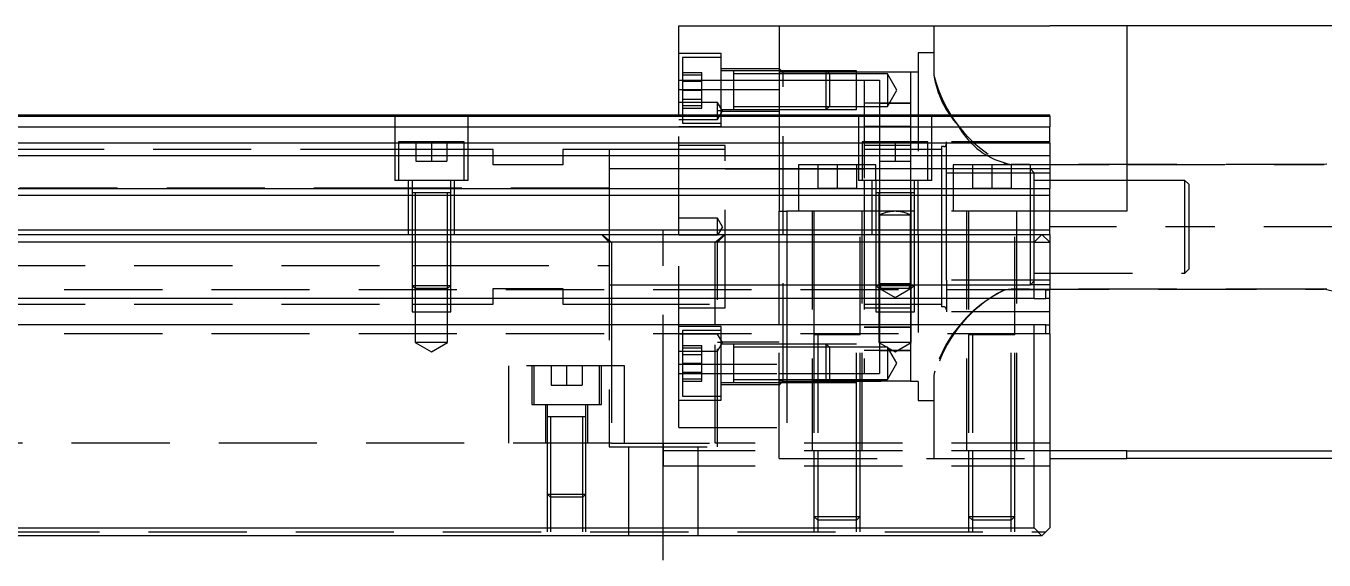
# Model space of a CAD drawing. Extents: x -7 to 750, y -389 to 120.
# Drawn here: x 327.5 to 495.5, y -355.4 to -286.2 of the extents above; entities that cross this region are included whole.
import ezdxf

# ---------------------------------------------------------------- set-up
doc = ezdxf.new("R2010")
doc.units = 0
doc.linetypes.add('CENTER', pattern=[50.8, 31.75, -6.35, 6.35, -6.35])
doc.linetypes.add('DASHED', pattern=[19.05, 12.7, -6.35])
doc.layers.get('0').update_dxf_attribs({"linetype": 'CONTINUOUS'})
doc.layers.add('CENTER', color=1, linetype='CENTER')

msp = doc.modelspace()

# ---------------------------------------------------------------- linework, layer by layer
at = {"color": 7, "linetype": 'CONTINUOUS'}
for p, q in [((412, -286.21), (425, -286.21)), ((412, -294.43), (412, -286.21)), ((425, -286.21), (460, -286.21)), ((425, -286.21), (425, -297.71)), ((470, -286.21), (460, -286.21)), ((503.5, -286.21), (470, -286.21)), ((470, -286.21), (470, -310.21)), ((412, -297.71), (412, -294.43)), ((412, -294.43), (425, -294.43)), ((304.5, -297.71), (460, -297.71)), ((304.5, -297.87), (460, -297.87)), ((460, -297.87), (460, -297.71)), ((460, -297.87), (460, -299.27)), ((304.5, -299.27), (460, -299.27)), ((460, -301.35), (460, -299.27)), ((304.5, -301.35), (460, -301.35)), ((460, -301.35), (460, -302.97)), ((304.5, -302.97), (460, -302.97)), ((460, -302.97), (460, -307.26)), ((304.5, -307.26), (460, -307.26)), ((460, -308.11), (460, -307.26)), ((0, -308.11), (460, -308.11)), ((460, -312.61), (460, -308.11)), ((470, -310.21), (460, -310.21)), ((0, -312.61), (460, -312.61)), ((1, -313.21), (459, -313.21)), ((458, -314.21), (459, -313.21)), ((459, -313.21), (460, -314.21)), ((459, -313.21), (460, -313.21)), ((460, -313.21), (460, -312.61)), ((458, -314.21), (2, -314.21)), ((458, -321.51), (458, -314.21)), ((460, -314.21), (460, -320.36)), ((459.5, -321.51), (459.5, -320.36)), ((459.5, -320.36), (460, -320.36)), ((460, -321.51), (460, -320.36)), ((458, -321.51), (2, -321.51)), ((458, -321.51), (459.5, -321.51)), ((460, -321.51), (459.5, -321.51)), ((460, -324.91), (460, -321.51)), ((458, -324.91), (2, -324.91)), ((459.5, -324.91), (458, -324.91)), ((458, -351.21), (458, -324.91)), ((459.5, -324.91), (460, -324.91)), ((459.5, -326.06), (459.5, -324.91)), ((460, -326.06), (460, -324.91)), ((435.5, -326.21), (429.5, -326.21)), ((435.5, -326.21), (429.5, -326.21)), ((455.5, -326.21), (449.5, -326.21)), ((455.5, -326.21), (449.5, -326.21)), ((460, -326.06), (459.5, -326.06)), ((460, -326.06), (460, -351.21)), ((400, -336.81), (395, -336.81)), ((470, -341.21), (460, -341.21)), ((460, -342.21), (470, -342.21)), ((470, -342.21), (470, -341.21)), ((470, -341.21), (517.5, -341.21)), ((517.5, -342.21), (470, -342.21)), ((459, -352.21), (1, -352.21)), ((2, -351.21), (458, -351.21)), ((459, -352.21), (458, -351.21)), ((460, -351.21), (459, -352.21))]:
    msp.add_line(p, q, dxfattribs=at)
at = {"color": 3, "linetype": 'DASHED'}
for p, q in [((445, -286.21), (445, -292.58)), ((417.5, -289.78), (412, -289.78)), ((417.5, -290.28), (412.5, -290.28)), ((412.5, -290.28), (412.5, -294.53)), ((417.5, -299.28), (417.5, -289.78)), ((445, -289.71), (443, -289.71)), ((443, -289.71), (443, -306.21)), ((412.5, -292.22), (415, -292.22)), ((415, -293.38), (415, -292.22)), ((425, -291.78), (417.5, -291.78)), ((419.1, -292.03), (417.5, -292.03)), ((425, -292.03), (419.09, -292.03)), ((419.1, -292.03), (419.1, -294.38)), ((419.1, -292.03), (419.1, -292.03)), ((425.5, -292.21), (425, -291.71)), ((431.1, -292.03), (425, -292.03)), ((431.1, -292.03), (425, -292.03)), ((425.5, -292.21), (425, -292.21)), ((431.28, -292.21), (425.5, -292.21)), ((425.5, -332.21), (425.5, -292.21)), ((431.5, -292.43), (431.1, -292.03)), ((435, -292.03), (431.1, -292.03)), ((431.1, -294.53), (431.1, -292.03)), ((442, -292.21), (431.28, -292.21)), ((435, -297.03), (435, -292.03)), ((443, -292.21), (442, -292.21)), ((442, -292.21), (442, -301.21)), ((412, -293.21), (412.5, -293.21)), ((412, -293.21), (412.5, -293.21)), ((412.5, -292.53), (415, -292.53)), ((412.5, -293.21), (425, -293.21)), ((412.5, -293.21), (425, -293.21)), ((412.5, -293.38), (415, -293.38)), ((415, -295.69), (415, -293.38)), ((425, -292.43), (419.1, -292.43)), ((431.5, -292.43), (425, -292.43)), ((425, -293.21), (431.5, -293.21)), ((425, -293.21), (431.5, -293.21)), ((435, -292.43), (431.5, -292.43)), ((431.5, -292.43), (431.5, -294.53)), ((431.5, -293.21), (436, -293.21)), ((431.5, -293.21), (436, -293.21)), ((439, -292.43), (435, -292.43)), ((436, -293.21), (438, -293.21)), ((436, -293.21), (436, -306.21)), ((438, -293.21), (438, -301.21)), ((440.21, -294.53), (439, -292.43)), ((439, -292.43), (439, -294.53)), ((412.5, -294.53), (412.5, -297.71)), ((412.5, -294.53), (415, -294.53)), ((419.1, -294.38), (419.1, -294.66)), ((419.1, -294.66), (419.1, -296.3)), ((431.1, -297.03), (431.1, -294.53)), ((431.5, -294.53), (431.5, -296.63)), ((439, -296.63), (440.21, -294.53)), ((439, -294.53), (439, -296.63)), ((417, -296.11), (412, -296.11)), ((412.5, -295.69), (415, -295.69)), ((412.5, -296.53), (415, -296.53)), ((412.5, -296.84), (415, -296.84)), ((415, -296.84), (415, -295.69)), ((417.66, -297.21), (417, -296.11)), ((417, -297.21), (417, -296.11)), ((417, -298.31), (417.66, -297.21)), ((417, -298.31), (417, -297.21)), ((417.66, -297.21), (417, -297.21)), ((417.5, -297.03), (419.1, -297.03)), ((425, -297.28), (417.5, -297.28)), ((419.09, -297.03), (425, -297.03)), ((419.1, -296.3), (419.1, -297.03)), ((419.1, -296.63), (425, -296.63)), ((425, -296.63), (431.5, -296.63)), ((425, -297.03), (431.1, -297.03)), ((425, -297.03), (431.1, -297.03)), ((431.1, -297.03), (431.5, -296.63)), ((431.1, -297.03), (435, -297.03)), ((431.5, -296.63), (435, -296.63)), ((435, -296.63), (439, -296.63)), ((438, -296.21), (436, -296.21)), ((438, -296.21), (442, -296.21)), ((442, -296.21), (438, -296.21)), ((375.25, -297.71), (375.25, -306.21)), ((384.75, -306.21), (384.75, -297.71)), ((412, -313.21), (412, -297.71)), ((412, -298.31), (417, -298.31)), ((412.5, -297.71), (412.5, -298.78)), ((412.5, -298.78), (417.5, -298.78)), ((425, -297.71), (425, -310.21)), ((435.25, -297.71), (435.25, -306.21)), ((444.75, -306.21), (444.75, -297.71)), ((417.5, -299.28), (412, -299.28)), ((442, -299.21), (436, -299.21)), ((442, -299.21), (436, -299.21)), ((375.75, -302.21), (324.25, -302.21)), ((375.75, -301.21), (375.75, -306.21)), ((384.25, -301.21), (375.75, -301.21)), ((384.25, -302.21), (375.75, -302.21)), ((378, -301.21), (378, -303.71)), ((380, -301.21), (380, -303.71)), ((382, -301.21), (382, -303.71)), ((384.25, -306.21), (384.25, -301.21)), ((388, -302.21), (384.25, -302.21)), ((388, -304.21), (388, -302.21)), ((403, -302.21), (397, -302.21)), ((397, -302.21), (397, -304.21)), ((412, -302.21), (403, -302.21)), ((403, -302.21), (403, -312.21)), ((403, -302.21), (403, -312.21)), ((418, -301.71), (412, -301.71)), ((418, -302.21), (412, -302.21)), ((418, -322.71), (418, -301.71)), ((435.75, -301.21), (435.75, -306.21)), ((444.25, -301.21), (435.75, -301.21)), ((442, -301.71), (436, -301.71)), ((446, -302.21), (436, -302.21)), ((438, -301.21), (438, -303.71)), ((440, -301.21), (440, -303.71)), ((442, -301.21), (442, -303.71)), ((444.25, -306.21), (444.25, -301.21)), ((446.31, -301.83), (446, -301.83)), ((446, -301.83), (446, -310.21)), ((446.63, -305.28), (446.63, -301.21)), ((460, -301.21), (446.63, -301.21)), ((378, -303.71), (380, -303.71)), ((380, -303.71), (382, -303.71)), ((438, -303.71), (438, -310.71)), ((438, -303.71), (440, -303.71)), ((440, -303.71), (442, -303.71)), ((442, -303.71), (442, -306.21)), ((397, -304.21), (388, -304.21)), ((412, -304.71), (403, -304.71)), ((418, -304.71), (412, -304.71)), ((425, -304.71), (418, -304.71)), ((418, -304.71), (425, -304.71)), ((427.5, -304.71), (425, -304.71)), ((425, -304.71), (427.5, -304.71)), ((427.5, -304.21), (427.5, -310.21)), ((435.75, -304.21), (427.5, -304.21)), ((436, -304.71), (427.5, -304.71)), ((427.5, -304.71), (436, -304.71)), ((430, -304.21), (430, -307.21)), ((432.5, -304.21), (432.5, -307.21)), ((435, -304.21), (435, -307.21)), ((437.5, -304.21), (435.75, -304.21)), ((446, -304.71), (436, -304.71)), ((437.5, -306.21), (437.5, -304.21)), ((457.5, -304.71), (446, -304.71)), ((446.63, -310.21), (446.63, -305.28)), ((447.5, -305.28), (446.63, -305.28)), ((447.5, -304.21), (447.5, -310.21)), ((457.5, -304.21), (447.5, -304.21)), ((457.5, -305.28), (447.5, -305.28)), ((450, -304.21), (450, -307.21)), ((452.5, -304.21), (452.5, -307.21)), ((454.07, -304.02), (454.31, -304.07)), ((454.31, -304.07), (454.65, -304.12)), ((454.65, -304.12), (455, -304.13)), ((495.5, -304.13), (455, -304.13)), ((455, -304.13), (470, -304.13)), ((455, -304.21), (455, -307.21)), ((457.5, -310.21), (457.5, -304.21)), ((458, -305.21), (457.5, -304.71)), ((460, -304.71), (457.5, -304.71)), ((460, -305.28), (457.5, -305.28)), ((458, -310.21), (458, -305.21)), ((470, -304.13), (495.5, -304.13)), ((495.85, -304.12), (495.5, -304.13)), ((377.5, -307.21), (322.5, -307.21)), ((384.75, -306.21), (375.25, -306.21)), ((377, -306.21), (377, -313.21)), ((377.5, -306.21), (377.5, -307.81)), ((382.5, -307.21), (377.5, -307.21)), ((382.5, -307.81), (382.5, -306.21)), ((403, -307.21), (382.5, -307.21)), ((383, -313.21), (383, -306.21)), ((430, -307.21), (432.5, -307.21)), ((432.5, -307.21), (435, -307.21)), ((444.75, -306.21), (435.25, -306.21)), ((436, -306.21), (436, -310.21)), ((437, -306.21), (437, -313.21)), ((437.5, -306.21), (437.5, -307.81)), ((442, -306.21), (442, -307.81)), ((442.5, -307.81), (442.5, -306.21)), ((443, -313.21), (443, -306.21)), ((450, -307.21), (452.5, -307.21)), ((452.5, -307.21), (455, -307.21)), ((460, -306.21), (458, -306.21)), ((470, -306.21), (460, -306.21)), ((477.5, -306.21), (470, -306.21)), ((478, -306.71), (477.5, -306.21)), ((477.5, -312.21), (477.5, -306.21)), ((478, -306.71), (478, -312.21)), ((377.5, -307.8), (377.5, -307.81)), ((377.5, -307.81), (377.5, -307.81)), ((377.5, -307.81), (377.5, -313.21)), ((382.5, -307.81), (377.5, -307.81)), ((377.9, -307.81), (377.9, -313.21)), ((382.1, -313.21), (382.1, -307.81)), ((382.5, -307.81), (382.5, -307.8)), ((382.5, -307.81), (382.5, -307.81)), ((382.5, -313.21), (382.5, -307.81)), ((437.5, -307.8), (437.5, -307.81)), ((437.5, -307.81), (437.5, -313.21)), ((437.5, -307.81), (437.5, -307.81)), ((442.5, -307.81), (437.5, -307.81)), ((437.9, -307.81), (437.9, -313.21)), ((442, -307.81), (442, -310.21)), ((442.1, -313.21), (442.1, -307.81)), ((442.5, -307.81), (442.5, -307.8)), ((442.5, -313.21), (442.5, -307.81)), ((442.5, -307.81), (442.5, -307.81)), ((425, -310.21), (426, -310.21)), ((425, -313.21), (425, -310.21)), ((437.5, -310.21), (426, -310.21)), ((426, -310.21), (426, -313.21)), ((429.25, -310.21), (429.25, -341.21)), ((429.5, -310.21), (429.5, -313.21)), ((435.5, -326.21), (435.5, -310.21)), ((435.75, -341.21), (435.75, -310.21)), ((436, -310.21), (436, -331.21)), ((437.9, -310.21), (437.5, -310.21)), ((439.87, -310.21), (437.9, -310.21)), ((438, -310.71), (438, -313.21)), ((442, -310.71), (438, -310.71)), ((440.13, -310.21), (439.87, -310.21)), ((440.06, -310.21), (439.94, -310.21)), ((442.1, -310.21), (440.13, -310.21)), ((442, -310.21), (442, -310.71)), ((442, -313.21), (442, -310.71)), ((442.5, -310.21), (442.1, -310.21)), ((460, -310.21), (442.5, -310.21)), ((446, -310.21), (446, -322.58)), ((446.63, -319.14), (446.63, -310.21)), ((449.25, -310.21), (449.25, -341.21)), ((449.5, -310.21), (449.5, -326.21)), ((455.5, -326.21), (455.5, -310.21)), ((455.75, -341.21), (455.75, -310.21)), ((457.5, -312.21), (457.5, -310.21)), ((458, -312.21), (458, -310.21)), ((403, -312.21), (403, -313.21)), ((403, -312.21), (403, -313.21)), ((417, -311.11), (412, -311.11)), ((417.66, -312.21), (417, -311.11)), ((417, -313.31), (417, -311.11)), ((417.66, -312.21), (417, -313.31)), ((457.5, -319.71), (457.5, -312.21)), ((458, -314.21), (458, -312.21)), ((477.5, -318.21), (477.5, -312.21)), ((478, -312.21), (478, -317.71)), ((377.5, -313.21), (377.5, -319.81)), ((377.5, -313.21), (377.5, -319.81)), ((377.9, -313.21), (377.9, -320.21)), ((382.1, -320.21), (382.1, -313.21)), ((382.5, -319.81), (382.5, -313.21)), ((382.5, -319.81), (382.5, -313.21)), ((402, -313.21), (403, -314.21)), ((402.06, -313.21), (403.29, -314.21)), ((403, -313.21), (403, -313.98)), ((403, -313.21), (403, -313.98)), ((403, -313.98), (403, -314.21)), ((403, -313.98), (403, -314.21)), ((412, -329.99), (412, -313.21)), ((417, -313.31), (412, -313.31)), ((416.71, -314.21), (417.94, -313.21)), ((417, -314.21), (418, -313.21)), ((425, -321.51), (425, -313.21)), ((426, -313.21), (426, -321.51)), ((429.5, -313.21), (429.5, -321.51)), ((437.5, -313.21), (437.5, -319.81)), ((437.5, -313.21), (437.5, -319.81)), ((437.9, -313.21), (437.9, -320.21)), ((438, -313.21), (438, -319.58)), ((442, -319.58), (442, -313.21)), ((442.1, -320.21), (442.1, -313.21)), ((442.5, -319.81), (442.5, -313.21)), ((442.5, -319.81), (442.5, -313.21)), ((443, -313.21), (443, -334.71)), ((460, -313.21), (460, -314.21)), ((403, -314.21), (403, -340.71)), ((403.29, -314.21), (403.29, -321.51)), ((416.71, -321.51), (416.71, -314.21)), ((417, -340.71), (417, -314.21)), ((458, -314.21), (460, -314.21)), ((322.5, -317.21), (377.5, -317.21)), ((377.5, -317.21), (377.9, -317.21)), ((377.9, -317.21), (382.1, -317.21)), ((382.1, -317.21), (382.5, -317.21)), ((382.5, -317.21), (403, -317.21)), ((458, -318.21), (477.5, -318.21)), ((477.5, -318.21), (478, -317.71)), ((459.5, -320.36), (0.5, -320.36)), ((377.5, -319.81), (377.9, -320.21)), ((377.5, -319.81), (377.5, -321.51)), ((377.5, -319.81), (382.5, -319.81)), ((377.9, -320.21), (377.9, -323.21)), ((382.1, -320.21), (377.9, -320.21)), ((382.1, -320.21), (382.5, -319.81)), ((382.1, -323.21), (382.1, -320.21)), ((382.5, -321.51), (382.5, -319.81)), ((388, -320.21), (397, -320.21)), ((388, -321.51), (388, -320.21)), ((397, -320.21), (397, -321.51)), ((403, -319.71), (403.29, -319.71)), ((403.29, -319.71), (412, -319.71)), ((412, -319.71), (418, -319.71)), ((418, -319.71), (425, -319.71)), ((418, -319.71), (425, -319.71)), ((425, -319.71), (429.5, -319.71)), ((425, -319.71), (429.5, -319.71)), ((429.5, -319.71), (436, -319.71)), ((429.5, -319.71), (436, -319.71)), ((436, -319.71), (446, -319.71)), ((437.5, -319.81), (437.9, -320.21)), ((437.5, -319.81), (437.5, -321.51)), ((437.5, -319.81), (442.5, -319.81)), ((437.9, -320.21), (437.9, -323.21)), ((442.1, -320.21), (437.9, -320.21)), ((438, -319.58), (438, -320.21)), ((438, -319.58), (438.17, -320.21)), ((442, -319.58), (438, -319.58)), ((438, -320.21), (440, -321.36)), ((438, -320.21), (438, -331.21)), ((440, -321.36), (442, -320.21)), ((441.83, -320.21), (442, -319.58)), ((442, -320.21), (442, -319.58)), ((442, -320.21), (442, -332.21)), ((442.1, -320.21), (442.5, -319.81)), ((442.1, -323.21), (442.1, -320.21)), ((442.5, -321.51), (442.5, -319.81)), ((446, -319.71), (457.5, -319.71)), ((446.63, -319.14), (446.63, -323.21)), ((460, -319.14), (446.63, -319.14)), ((454.07, -320.4), (454.26, -320.36)), ((455, -320.29), (454.26, -320.36)), ((454.26, -320.36), (455, -320.29)), ((495.5, -320.29), (455, -320.29)), ((455, -320.29), (495.5, -320.29)), ((457.5, -319.71), (458, -319.21)), ((460, -319.71), (457.5, -319.71)), ((495.85, -320.3), (495.5, -320.29)), ((322.5, -322.21), (377.5, -322.21)), ((377.5, -321.51), (377.5, -323.21)), ((377.5, -322.21), (382.5, -322.21)), ((382.5, -323.21), (382.5, -321.51)), ((382.5, -322.21), (388, -322.21)), ((388, -322.21), (388, -321.51)), ((397, -321.51), (397, -322.21)), ((397, -322.21), (403, -322.21)), ((403, -322.21), (403.29, -322.21)), ((403.29, -321.51), (403.29, -324.91)), ((403.29, -322.21), (418, -322.21)), ((416.71, -324.91), (416.71, -321.51)), ((425, -324.91), (425, -321.51)), ((426, -321.51), (426, -324.91)), ((429.5, -321.51), (429.5, -324.91)), ((436, -322.21), (446, -322.21)), ((437.5, -321.51), (437.5, -323.21)), ((442.5, -323.21), (442.5, -321.51)), ((377.5, -323.21), (382.5, -323.21)), ((377.9, -323.21), (377.9, -327.21)), ((382.1, -327.21), (382.1, -323.21)), ((412, -322.71), (418, -322.71)), ((436, -322.71), (442, -322.71)), ((437.5, -323.21), (442.5, -323.21)), ((437.9, -323.21), (437.9, -327.21)), ((442.1, -327.21), (442.1, -323.21)), ((446.31, -322.58), (446, -322.58)), ((460, -323.21), (446.63, -323.21)), ((403.29, -324.91), (403.29, -340.21)), ((417.5, -325.14), (412, -325.14)), ((417.5, -325.64), (412.5, -325.64)), ((412.5, -325.64), (412.5, -334.14)), ((416.71, -340.21), (416.71, -324.91)), ((417.5, -329.89), (417.5, -325.14)), ((425, -341.21), (425, -324.91)), ((426, -324.91), (426, -341.21)), ((429.5, -324.91), (429.5, -326.21)), ((436, -325.21), (442, -325.21)), ((442, -325.21), (436, -325.21)), ((459.5, -326.06), (0.5, -326.06)), ((377.9, -327.21), (380, -328.42)), ((382.1, -327.21), (377.9, -327.21)), ((380, -328.42), (382.1, -327.21)), ((417, -326.11), (412, -326.11)), ((417.66, -327.21), (417, -326.11)), ((417, -328.31), (417.66, -327.21)), ((417.66, -327.21), (417, -327.21)), ((425, -327.14), (417.5, -327.14)), ((419.1, -327.39), (417.5, -327.39)), ((425, -327.39), (419.09, -327.39)), ((419.1, -327.39), (419.1, -327.79)), ((419.1, -327.39), (419.1, -332.39)), ((429.5, -327.39), (425, -327.39)), ((429.5, -327.39), (425, -327.39)), ((429.5, -326.2), (429.5, -326.21)), ((429.5, -326.21), (429.5, -341.21)), ((429.5, -326.21), (429.5, -326.21)), ((435.5, -326.21), (429.5, -326.21)), ((430, -327.39), (429.5, -327.39)), ((430, -327.39), (429.5, -327.39)), ((430, -326.21), (430, -341.21)), ((431.1, -327.39), (430, -327.39)), ((431.1, -327.39), (430, -327.39)), ((431.5, -327.79), (431.1, -327.39)), ((435, -327.39), (431.1, -327.39)), ((431.1, -332.39), (431.1, -327.39)), ((435, -341.21), (435, -326.21)), ((435.5, -341.21), (435.5, -326.2)), ((437.9, -327.21), (440, -328.42)), ((442.1, -327.21), (437.9, -327.21)), ((440, -328.42), (442.1, -327.21)), ((449.5, -326.2), (449.5, -341.21)), ((455.5, -326.21), (449.5, -326.21)), ((450, -326.21), (450, -341.21)), ((455, -341.21), (455, -326.21)), ((455.5, -341.21), (455.5, -326.2)), ((412, -328.31), (417, -328.31)), ((412.5, -327.58), (415, -327.58)), ((412.5, -327.89), (415, -327.89)), ((412.5, -328.73), (415, -328.73)), ((415, -327.89), (415, -327.58)), ((415, -329.89), (415, -327.89)), ((425, -327.79), (419.1, -327.79)), ((419.1, -327.79), (419.1, -331.99)), ((429.5, -327.79), (425, -327.79)), ((430, -327.79), (429.5, -327.79)), ((431.5, -327.79), (430, -327.79)), ((435, -327.79), (431.5, -327.79)), ((431.5, -327.79), (431.5, -331.99)), ((439, -327.79), (435, -327.79)), ((438, -328.21), (436, -328.21)), ((438, -328.21), (442, -328.21)), ((442, -328.21), (438, -328.21)), ((440.21, -329.89), (439, -327.79)), ((439, -327.79), (439, -331.99)), ((390, -340.21), (390, -330.21)), ((405, -330.21), (390, -330.21)), ((393, -330.21), (393, -335.21)), ((393.25, -330.21), (393.25, -335.21)), ((395.5, -330.21), (395.5, -332.71)), ((397.5, -330.21), (397.5, -332.71)), ((399.5, -330.21), (399.5, -332.71)), ((401.75, -335.21), (401.75, -330.21)), ((402, -335.21), (402, -330.21)), ((405, -340.21), (405, -330.21)), ((412, -338.21), (412, -329.99)), ((412, -329.99), (425, -329.99)), ((412.5, -329.89), (415, -329.89)), ((415, -331.89), (415, -329.89)), ((417.5, -334.64), (417.5, -329.89)), ((419.1, -329.89), (419.1, -332.39)), ((439, -331.99), (440.21, -329.89)), ((412, -331.21), (425, -331.21)), ((412, -331.21), (425, -331.21)), ((412.5, -331.04), (415, -331.04)), ((412.5, -331.89), (415, -331.89)), ((412.5, -332.2), (415, -332.2)), ((415, -332.2), (415, -331.89)), ((417.5, -332.39), (419.1, -332.39)), ((419.09, -332.39), (425, -332.39)), ((419.1, -331.99), (425, -331.99)), ((419.1, -331.99), (419.1, -332.39)), ((425, -331.21), (436, -331.21)), ((425, -331.21), (436, -331.21)), ((425, -331.99), (431.5, -331.99)), ((425, -331.99), (431.5, -331.99)), ((425, -332.71), (425.5, -332.21)), ((425.5, -332.21), (425, -332.21)), ((425, -332.39), (431.1, -332.39)), ((425, -332.39), (431.1, -332.39)), ((425.5, -332.21), (442, -332.21)), ((442, -332.21), (425.5, -332.21)), ((431.1, -332.39), (431.5, -331.99)), ((431.1, -332.39), (435, -332.39)), ((431.5, -331.99), (435, -331.99)), ((435, -331.99), (439, -331.99)), ((436, -331.21), (438, -331.21)), ((442, -332.21), (443, -332.21)), ((445.01, -331.53), (445, -331.84)), ((445, -331.84), (445, -342.21)), ((445.05, -331.22), (445.01, -331.53)), ((445.12, -330.9), (445.05, -331.22)), ((395.5, -332.71), (397.5, -332.71)), ((397.5, -332.71), (399.5, -332.71)), ((412.5, -334.14), (417.5, -334.14)), ((417.5, -332.64), (425, -332.64)), ((393, -335.21), (402, -335.21)), ((394.75, -335.21), (394.75, -340.21)), ((395, -335.21), (395, -336.81)), ((400, -336.81), (400, -335.21)), ((400.25, -340.21), (400.25, -335.21)), ((412, -334.64), (417.5, -334.64)), ((443, -334.71), (445, -334.71)), ((395, -336.8), (395, -340.21)), ((400, -336.81), (395, -336.81)), ((395.4, -336.81), (395.4, -340.21)), ((399.6, -340.21), (399.6, -336.81)), ((400, -340.21), (400, -336.8)), ((412, -338.21), (425, -338.21)), ((403.29, -340.21), (296.71, -340.21)), ((395, -340.21), (395, -346.81)), ((395, -340.21), (395, -346.81)), ((395.4, -340.21), (395.4, -347.21)), ((399.6, -347.21), (399.6, -340.21)), ((400, -346.81), (400, -340.21)), ((400, -346.81), (400, -340.21)), ((403, -340.71), (417, -340.71)), ((403.29, -340.21), (416.71, -340.21)), ((405.5, -340.71), (405.5, -352.21)), ((410, -340.21), (410, -341.21)), ((414.5, -352.21), (414.5, -340.71)), ((460, -340.21), (416.71, -340.21)), ((410, -341.21), (410, -343.21)), ((420, -341.21), (410, -341.21)), ((460, -341.21), (420, -341.21)), ((425, -342.21), (425, -341.21)), ((425, -342.21), (460, -342.21)), ((429.5, -341.21), (429.5, -349.71)), ((429.5, -341.21), (429.5, -349.71)), ((430, -341.21), (430, -350.21)), ((435, -350.21), (435, -341.21)), ((435.5, -349.71), (435.5, -341.21)), ((435.5, -349.71), (435.5, -341.21)), ((449.5, -341.21), (449.5, -349.71)), ((449.5, -341.21), (449.5, -349.71)), ((450, -341.21), (450, -350.21)), ((455, -350.21), (455, -341.21)), ((455.5, -349.71), (455.5, -341.21)), ((455.5, -349.71), (455.5, -341.21)), ((415, -343.21), (410, -343.21)), ((460, -343.21), (415, -343.21)), ((395, -346.81), (395.4, -347.21)), ((395, -346.81), (395, -351.71)), ((395, -346.81), (400, -346.81)), ((395.4, -347.21), (395.4, -351.71)), ((399.6, -347.21), (395.4, -347.21)), ((399.6, -347.21), (400, -346.81)), ((399.6, -351.71), (399.6, -347.21)), ((400, -351.71), (400, -346.81)), ((429.5, -349.71), (430, -350.21)), ((429.5, -349.71), (429.5, -351.71)), ((429.5, -349.71), (435.5, -349.71)), ((430, -350.21), (430, -351.71)), ((435, -350.21), (430, -350.21)), ((435, -350.21), (435.5, -349.71)), ((435, -351.71), (435, -350.21)), ((435.5, -351.71), (435.5, -349.71)), ((449.5, -349.71), (450, -350.21)), ((449.5, -349.71), (449.5, -351.71)), ((449.5, -349.71), (455.5, -349.71)), ((450, -350.21), (450, -351.71)), ((455, -350.21), (450, -350.21)), ((455, -350.21), (455.5, -349.71)), ((455, -351.71), (455, -350.21)), ((455.5, -351.71), (455.5, -349.71)), ((0.5, -351.71), (459.5, -351.71))]:
    msp.add_line(p, q, dxfattribs=at)
for centre, radius, start, end in [((457.57, -290.53), 12.73, 189.2755, 222.3644), ((462.06, -288.37), 17.57, 193.8766, 242.9634), ((456.82, -294.48), 9.82, 208.1197, 259.3224), ((446.31, -301.52), 0.313, 270, 0), ((439.94, -314.21), 4, 90, 118.9695), ((440.06, -314.21), 4, 61.0305, 90), ((462.06, -336.05), 17.57, 117.0366, 166.1234), ((461.73, -336.07), 17.4, 115.4482, 162.7124), ((493.68, -329.94), 9.83, 28.1199, 79.3087), ((446.31, -322.9), 0.312, 0, 90)]:
    msp.add_arc(centre, radius, start, end, dxfattribs=at)
at = {"layer": 'CENTER', "color": 1, "linetype": 'CENTER'}
for p, q in [((519.45, -312.21), (460, -312.21)), ((410, -355.36), (410, -312.56))]:
    msp.add_line(p, q, dxfattribs=at)

doc.saveas('drawing.dxf')
